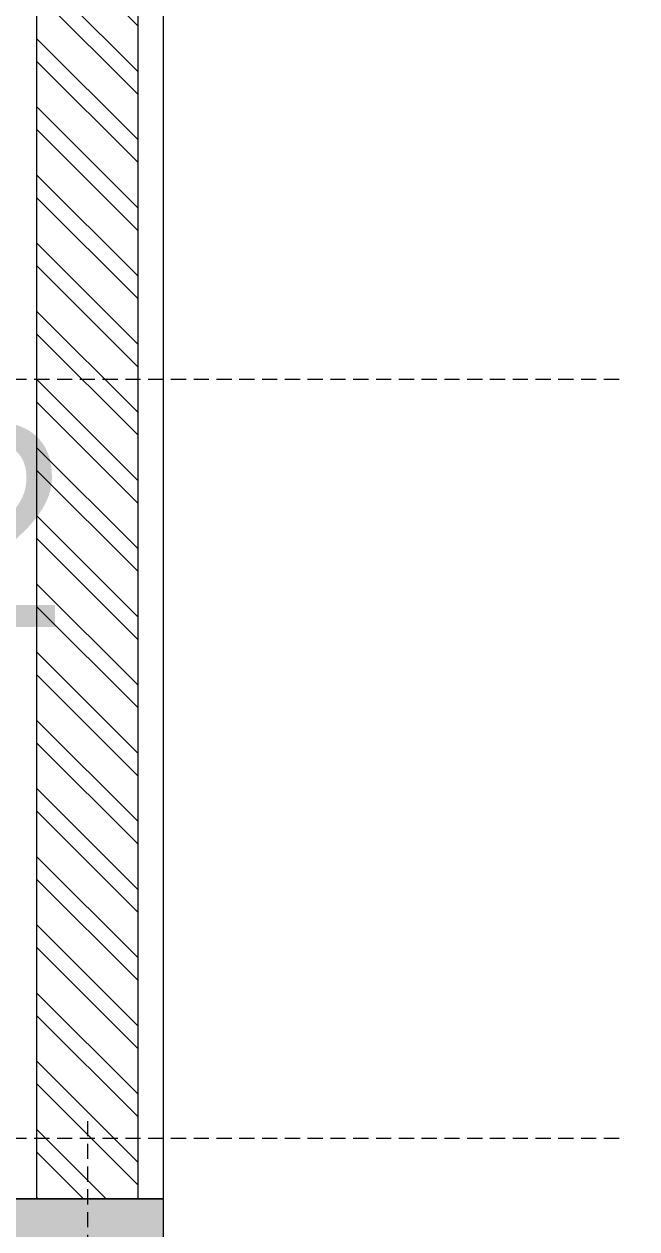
# Model space of a CAD drawing. Header units: millimetres. Extents: x 7371 to 278338, y -43753 to 35464.
# Drawn here: x 270718 to 271323, y -476 to 715 of the extents above; entities that cross this region are included whole.
import ezdxf

# ---------------------------------------------------------------- set-up
doc = ezdxf.new("R2010")
doc.units = ezdxf.units.MM
doc.header["$MEASUREMENT"] = 0
doc.linetypes.add('CENTER', pattern=[50.8, 31.75, -6.35, 6.35, -6.35])
doc.linetypes.add('HIDDEN2', pattern=[0.1875, 0.125, -0.0625])
doc.layers.get('DEFPOINTS').update_dxf_attribs({"lineweight": 18})
for name, color, linetype, lineweight in [('28-Arsiran', 252, 'Continuous', 5), ('8', 8, 'Continuous', 5), ('AS', 8, 'HIDDEN2', 5), ('DIM', 1, 'Continuous', 5), ('DINDING', 1, 'Continuous', 20), ('PIPA AIR BERSIH', 5, 'CENTER', 5)]:
    doc.layers.add(name, color=color, linetype=linetype, lineweight=lineweight)
doc.styles.get("Standard").update_dxf_attribs({"font": 'arial.ttf'})
doc.dimstyles.new('100 baru', dxfattribs={"dimtxt": 200, "dimasz": 100, "dimexe": 0.1, "dimexo": 0.1, "dimgap": 0.1, "dimtad": 0, "dimtoh": 1, "dimdec": 0, "dimtxsty": 'Standard', "dimblk": 'ARCHTICK', "dimcen": 0, "dimclrd": 8, "dimclre": 8, "dimclrt": 2, "dimadec": 0, "dimazin": 0, "dimtfac": 1, "dimtdec": 0, "dimtix": 1, "dimtmove": 0, "dimatfit": 3, "dimldrblk": 'ARCHTICK', "dimfxl": 1.25, "dimlwd": -1, "dimlwe": -1, "dimarcsym": 0})
doc.dimstyles.new('30 baru', dxfattribs={"dimtxt": 0.2, "dimasz": 0.1, "dimexe": 0.1, "dimexo": 0.1, "dimgap": 0.1, "dimtad": 1, "dimtoh": 1, "dimdec": 0, "dimlfac": 300, "dimtxsty": 'Standard', "dimblk": 'ARCHTICK', "dimcen": 0.1, "dimclrd": 1, "dimclre": 1, "dimclrt": 4, "dimadec": 0, "dimazin": 0, "dimtfac": 1, "dimtdec": 0, "dimtix": 1, "dimtmove": 0, "dimatfit": 3, "dimfxl": 1, "dimlwd": 5, "dimlwe": 5, "dimarcsym": 0})

# ---------------------------------------------------------------- blocks, each defined once
blk = doc.blocks.new('_ArchTick')
at = {"color": 0, "linetype": 'ByBlock', "const_width": 0.15}
blk.add_lwpolyline([(-0.5, -0.5), (0.5, 0.5)], dxfattribs=at)
blk = doc.blocks.new('*D197')
at = {"color": 1, "lineweight": 5, "transparency": 16777216}
for p, q in [((127652.1297, -881.8863), (127652.8422, -881.8863)), ((127652.7422, -884.3863), (127652.7422, -881.8863)), ((127652.1297, -884.3863), (127652.8422, -884.3863))]:
    blk.add_line(p, q, dxfattribs=at)
at = {"layer": 'DEFPOINTS', "color": 0, "transparency": 16777216}
for p in [(127652.0297, -881.8863), (127652.7422, -881.8863), (127652.0297, -884.3863)]:
    blk.add_point(p, dxfattribs=at)
at = {"color": 1, "lineweight": 5, "transparency": 16777216, "xscale": 0.1, "yscale": 0.1, "zscale": 0.1}
for p, rotation in [((127652.7422, -881.8863), 90), ((127652.7422, -884.3863), 270)]:
    blk.add_blockref('_ArchTick', p, dxfattribs=dict(at, rotation=rotation))
at = {"color": 4, "transparency": 16777216, "insert": (127652.5401, -883.1363), "char_height": 0.2, "attachment_point": 5, "rotation": 90}
blk.add_mtext('750', dxfattribs=at)
blk = doc.blocks.new('*D198')
at = {"color": 1, "lineweight": 5, "transparency": 16777216}
for p, q in [((127652.1297, -874.3863), (127652.8422, -874.3863)), ((127652.7422, -881.8863), (127652.7422, -874.3863)), ((127652.1297, -881.8863), (127652.8422, -881.8863))]:
    blk.add_line(p, q, dxfattribs=at)
at = {"layer": 'DEFPOINTS', "color": 0, "transparency": 16777216}
for p in [(127652.0297, -874.3863), (127652.7422, -874.3863), (127652.0297, -881.8863)]:
    blk.add_point(p, dxfattribs=at)
at = {"color": 1, "lineweight": 5, "transparency": 16777216, "xscale": 0.1, "yscale": 0.1, "zscale": 0.1}
for p, rotation in [((127652.7422, -874.3863), 90), ((127652.7422, -881.8863), 270)]:
    blk.add_blockref('_ArchTick', p, dxfattribs=dict(at, rotation=rotation))
at = {"color": 4, "transparency": 16777216, "insert": (127652.5401, -878.1363), "char_height": 0.2, "attachment_point": 5, "rotation": 90}
blk.add_mtext('2250', dxfattribs=at)
blk = doc.blocks.new('*D248')
at = {"layer": 'DEFPOINTS', "color": 0, "transparency": 16777216}
for p in [(270705.1, 217.5), (270353.1, 93.9), (270705.1, 93.9)]:
    blk.add_point(p, dxfattribs=at)
at = {"layer": 'PIPA AIR BERSIH', "color": 8, "transparency": 16777216}
for p, q in [((270353.1, 94), (270353.1, 217.6)), ((270353.1, 217.5), (270705.1, 217.5)), ((270705.1, 94), (270705.1, 217.6))]:
    blk.add_line(p, q, dxfattribs=at)
at = {"layer": 'PIPA AIR BERSIH', "color": 2, "transparency": 16777216, "insert": (270529.1, 217.5), "char_height": 200, "attachment_point": 5}
blk.add_mtext('352', dxfattribs=at)
blk = doc.blocks.new('dsdsdsdsd')
at = {"layer": '28-Arsiran'}
h = blk.add_hatch(dxfattribs=at)
h.set_pattern_fill('ANSI32', color=256, scale=0.016667, angle=90)
h.set_pattern_definition([(135, (127728.731, -1035.57211), (-0.1122532, -0.1122532), []), (135, (127728.731, -1035.49727), (-0.1122532, -0.1122532), [])])
h.paths.add_polyline_path([(127650.0995, -872.8982), (127650.4328, -872.8982), (127650.4328, -884.5863), (127650.0995, -884.5863)])
at = {"layer": 'DIM', "true_color": 0x636466}
h = blk.add_hatch(dxfattribs=at)
h.set_pattern_fill('AR-CONC', color=251, scale=0.000666667, angle=45)
h.set_pattern_definition([(95, (127718.41433, -1035.57211), (0.093396434, 0.07836892), [0.0127, -0.1397]), (40, (127718.41433, -1035.57211), (-0.10667897, 0.07345115), [0.01016, -0.11176039]), (145.451445, (127718.42211, -1035.56558), (-0.01328253, 0.15182007), [0.01079334, -0.11872683]), (91.1842, (127718.39038, -1035.54816), (0.14760683, 0.10796894), [0.01905, -0.20955]), (141.63556, (127718.40268, -1035.53916), (-0.00472441, 0.22855118), [0.01619002, -0.1780904]), (36.18415, (127718.39038, -1035.54816), (-0.00472441, 0.22855118), [0.01523998, -0.16763982]), (66, (127718.40834, -1035.54217), (0.119679986, 0.02326343), [0.0127, -0.1397]), (11, (127718.40834, -1035.54217), (-0.05769328, 0.1159608), [0.01016, -0.11176]), (116.451445, (127718.41831, -1035.54024), (0.0619867, 0.13922423), [0.01079334, -0.118726625]), (82.5, (127718.414327, -1035.57211), (-0.038403646, 0.041315609), [0, -0.110405333, 0, -0.113453333, 0, -0.112183333]), (52.5, (127718.41433, -1035.57211), (-0.015726485, 0.078724667), [0, -0.064685333, 0, -0.107865333, 0, -0.042756667]), (12.5, (127718.387626, -1035.59881), (0.066618575, 0.061217464), [0, -0.042333333, 0, -0.13208, 0, -0.17526]), (2.5, (127718.37565, -1035.61078), (0.057842603, 0.08181493), [0, -0.055033333, 0, -0.087714667, 0, -0.12446])])
h.paths.add_polyline_path([(127640.1995, -886.053), (127640.1995, -884.9863), (127650.0161, -884.9863), (127650.0161, -886.053), (127650.5161, -886.053), (127650.5161, -884.5863), (127639.6995, -884.5863), (127639.6995, -886.053)])
for p in [(127639.6995, -884.5863), (127650.5161, -886.053)]:
    blk.add_line(p, (127650.5161, -884.5863))
blk.add_lwpolyline([(127640.1995, -886.053), (127640.1995, -884.9863), (127650.0161, -884.9863), (127650.0161, -886.053), (127650.5161, -886.053), (127650.5161, -884.5863), (127639.6995, -884.5863), (127639.6995, -886.053), (127640.1995, -886.053)])
at = {"layer": '8'}
for p, q in [((127650.0995, -884.5863), (127650.0995, -872.8982)), ((127650.4328, -884.5863), (127650.4328, -872.8982))]:
    blk.add_line(p, q, dxfattribs=at)
at = {"layer": 'AS', "ltscale": 0.4}
for p, q in [((127650.0161, -881.8863), (127652.0297, -881.8863)), ((127650.2661, -884.33), (127650.2661, -887.0341)), ((127650.0161, -884.3863), (127652.0297, -884.3863))]:
    blk.add_line(p, q, dxfattribs=at)
at = {"layer": 'DINDING'}
blk.add_line((127650.5161, -884.5863), (127650.5161, -872.8982), dxfattribs=at)
for base, p1, p2, picture, middle in [((127652.7422, -874.3863), (127652.0297, -881.8863), (127652.0297, -874.3863), '*D198', (127652.5401, -878.1363)), ((127652.7422, -881.8863), (127652.0297, -884.3863), (127652.0297, -881.8863), '*D197', (127652.5401, -883.1363))]:
    dim = blk.add_linear_dim(base=base, p1=p1, p2=p2, angle=90, dimstyle='30 baru')
    dim.commit()
    dim.dimension.update_dxf_attribs({"geometry": picture, "text_midpoint": middle})

msp = doc.modelspace()

# ---------------------------------------------------------------- block references
at = {"layer": 'PIPA AIR BERSIH', "xscale": 300.0000059255024, "yscale": 300.0000059255024, "zscale": 300.0000059255024}
msp.add_blockref('dsdsdsdsd', (-38024300.5, 264929.8), dxfattribs=at)

# ---------------------------------------------------------------- dimensions: what is measured, and where the dimension line sits
at = {"layer": 'PIPA AIR BERSIH'}
dim = msp.add_linear_dim(base=(270705.1, 217.5), p1=(270353.1, 93.9), p2=(270705.1, 93.9), dimstyle='100 baru', dxfattribs=at)
dim.commit()
dim.dimension.update_dxf_attribs({"geometry": '*D248', "text_midpoint": (270529.1, 217.5)})

doc.saveas('drawing.dxf')
